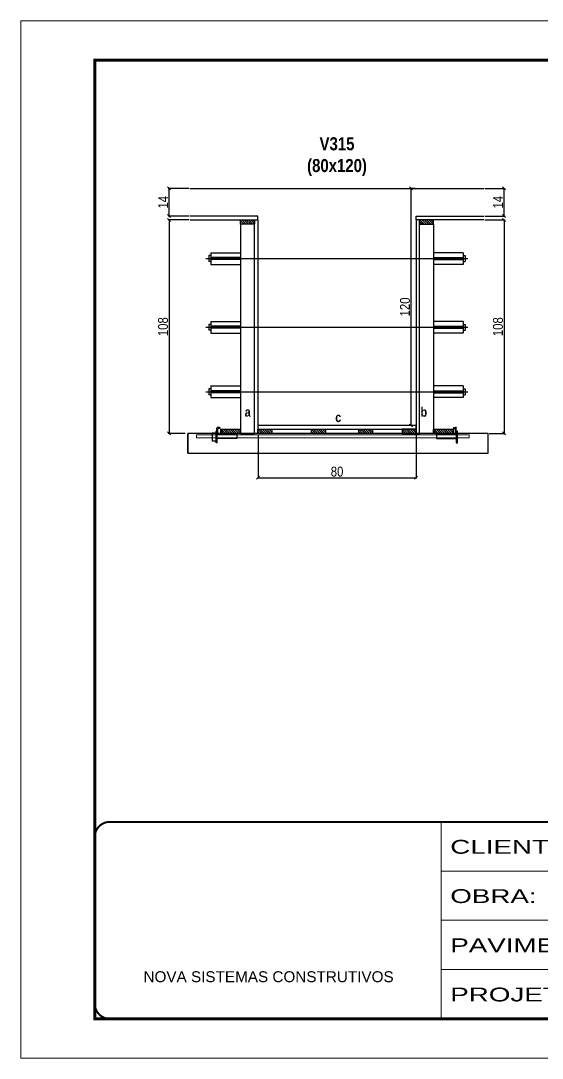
# Model space of a CAD drawing. Extents: x 13154 to 22413, y 1253 to 30260.
# Drawn here: x 14753 to 15281, y 26522 to 27572 of the extents above; entities that cross this region are included whole.
import ezdxf

# ---------------------------------------------------------------- set-up
doc = ezdxf.new("R2010")
doc.units = 0
for name, pattern in [('CONTINUO', [0]), ('DASHED', [0.75, 0.5, -0.25]), ('HIDDEN', [0.375, 0.25, -0.125])]:
    doc.linetypes.add(name, pattern=pattern)
for name, color, linetype in [('barrote', 251, 'Continuous'), ('COTA', 241, 'Continuous'), ('detalhes', 4, 'Continuous'), ('NOMENCLATURA', 7, 'Continuous'), ('Painéis', 200, 'Continuous'), ('presilha', 1, 'Continuous'), ('SARR_2.2x10', 60, 'Continuous'), ('SARR_2.2x7', 40, 'Continuous'), ('SARR_3.5x7', 81, 'Continuous'), ('TENSOR', 3, 'Continuous')]:
    doc.layers.add(name, color=color, linetype=linetype)
for name, color, linetype, lineweight in [('CONCRETO', 251, 'Continuous', 25), ('Folhas', 255, 'Continuous', 9), ('SARRAFO DE PRESSAO', 251, 'DASHED', 9), ('SCO-___-LAJ', 2, 'Continuous', 0)]:
    doc.layers.add(name, color=color, linetype=linetype, lineweight=lineweight)
doc.styles.add('ARIAL', font='arial.ttf')
doc.styles.add('COTA TECNICA 2X', font='techl___.ttf', dxfattribs={"height": 10})
doc.styles.add('TECNICA', font='techb___.ttf', dxfattribs={"height": 10})
doc.styles.add('Tecnologia', font='')
doc.styles.get('Tecnologia').set_extended_font_data('Forgotten Futurist')
doc.dimstyles.new('SECAO', dxfattribs={"dimscale": 0.333333, "dimtxt": 5, "dimasz": 9, "dimexe": 3, "dimexo": 3, "dimgap": 3, "dimtad": 1, "dimdec": 1, "dimlfac": 0.5, "dimzin": 12, "dimdsep": 46, "dimtxsty": 'COTA TECNICA 2X', "dimblk1": 'OBLIQUE', "dimblk2": 'OBLIQUE', "dimsah": 1, "dimcen": 0.9, "dimclrd": 4, "dimclre": 4, "dimclrt": 240, "dimadec": 1, "dimazin": 3, "dimtfac": 1, "dimtdec": 1, "dimtmove": 0, "dimatfit": 3, "dimfxl": 1, "dimtolj": 1, "dimtzin": 12, "dimarcsym": 0})

# ---------------------------------------------------------------- blocks, each defined once
blk = doc.blocks.new('9999999999')
at = {"color": 30, "linetype": 'CONTINUO'}
for p, q in [((98564.6, 34230.2), (98564.6, 34429.4)), ((98564.6, 34379.6), (99584, 34379.6)), ((98564.6, 34329.8), (99488, 34329.8)), ((98564.6, 34280), (99488, 34280))]:
    blk.add_line(p, q, dxfattribs=at)
at = {"color": 30, "linetype": 'CONTINUO', "const_width": 2}
blk.add_lwpolyline([(99584, 34230.2), (99584, 34414.4, 0.414214), (99569, 34429.4), (98229, 34429.4, 0.414214), (98214, 34414.4), (98214, 34245.2, 0.414214), (98229, 34230.2), (99584, 34230.2)], format="xyb", dxfattribs=at)
at = {"layer": 'Folhas'}
blk.add_lwpolyline([(98139, 34190.2), (99624, 34190.2), (99624, 35240.2), (98139, 35240.2)], close=True, dxfattribs=at)
at = {"layer": 'Folhas', "color": 30, "const_width": 3}
blk.add_lwpolyline([(98214, 34230.2), (99584, 34230.2), (99584, 35200.2), (98214, 35200.2)], close=True, dxfattribs=at)
at = {"color": 7, "linetype": 'Continuous', "ltscale": 5, "style": 'ARIAL'}
blk.add_text('NOVA SISTEMAS CONSTRUTIVOS', height=11.059, dxfattribs=at).set_placement((98263.2, 34267.2))
at = {"layer": 'Folhas', "color": 7, "style": 'Tecnologia', "width": 1.5}
for s, p in [('CLIENTE:', (98573.7, 34397.2)), ('OBRA:', (98573.7, 34347.3)), ('PAVIMENTO:', (98573.7, 34297.5)), ('PROJETO:', (98573.7, 34247.7))]:
    blk.add_text(s, height=14, dxfattribs=at).set_placement(p)
blk = doc.blocks.new('PRESILHA METÁLICA 1')
at = {"layer": 'presilha'}
for p, q in [((7.5, 10.6), (7.5, 19.9)), ((12, 21), (8.6, 21)), ((9, 11.6), (9, 18.9)), ((12, 19.5), (9.6, 19.5)), ((12, 21), (12, 19.5)), ((0, 13), (6, 13)), ((0, 13), (0, 0)), ((6, 0), (0, 0)), ((6, 15.5), (7.5, 15.5)), ((6, -2.5), (6, 15.5)), ((6, 13), (6, 0)), ((7.5, 15.5), (7.5, -2.5)), ((37.5, 4.1), (7.5, 4.1)), ((37.5, 11), (9.6, 11)), ((37.5, 11), (37.5, 4.1)), ((7.5, -2.5), (6, -2.5))]:
    blk.add_line(p, q, dxfattribs=at)
for centre, radius, start, end in [((8.6, 19.9), 1.14, 90, 180), ((9.6, 18.9), 0.57, 90, 180), ((9.6, 11.6), 0.57, 180, 270)]:
    blk.add_arc(centre, radius, start, end, dxfattribs=at)
blk = doc.blocks.new('PRESILHA METÁLICA 2')
at = {"layer": 'presilha'}
for p, q in [((-5.2, 23.5), (-5.2, 22)), ((-5.2, 23.5), (-1.9, 23.5)), ((-5.2, 22), (-2.8, 22)), ((-2.2, 14.1), (-2.2, 21.4)), ((0.8, 18), (-0.8, 18)), ((-0.8, 18), (-0.8, 0)), ((-0.8, 14.6), (-0.8, 22.4)), ((0.8, 0), (0.8, 18)), ((-30.8, 13.5), (-30.8, 6.6)), ((-30.8, 13.5), (-2.8, 13.5)), ((-30.8, 6.6), (-0.8, 6.6)), ((-0.8, 0), (0.8, 0))]:
    blk.add_line(p, q, dxfattribs=at)
for centre, radius, start, end in [((-2.8, 21.4), 0.57, 0, 90), ((-1.9, 22.4), 1.14, 0, 90), ((-2.8, 14.1), 0.57, 270, 0)]:
    blk.add_arc(centre, radius, start, end, dxfattribs=at)
blk = doc.blocks.new('_Oblique')
at = {"color": 0, "linetype": 'ByBlock', "lineweight": -2}
blk.add_line((-0.5, -0.5), (0.5, 0.5), dxfattribs=at)
blk = doc.blocks.new('*D210')
at = {"layer": 'COTA', "color": 4, "lineweight": -2, "transparency": 16777216}
for p, q in [((15222.7, 27370.4), (15243, 27370.4)), ((15242, 27370.4), (15242, 27154.4)), ((15226.8, 27154.4), (15243, 27154.4))]:
    blk.add_line(p, q, dxfattribs=at)
at = {"layer": 'Defpoints', "color": 0, "transparency": 16777216}
for p in [(15221.7, 27370.4), (15225.8, 27154.4), (15242, 27154.4)]:
    blk.add_point(p, dxfattribs=at)
at = {"layer": 'COTA', "color": 4, "lineweight": -2, "transparency": 16777216, "xscale": 3, "yscale": 3, "zscale": 3}
for p, rotation in [((15242, 27370.4), 90), ((15242, 27154.4), 270)]:
    blk.add_blockref('_Oblique', p, dxfattribs=dict(at, rotation=rotation))
at = {"layer": 'COTA', "color": 240, "transparency": 16777216, "insert": (15235.9, 27262.4), "char_height": 10, "attachment_point": 5, "rotation": 90, "style": 'COTA TECNICA 2X'}
blk.add_mtext('\\A1;108', dxfattribs=at)
blk = doc.blocks.new('*D211')
at = {"layer": 'COTA', "color": 4, "lineweight": -2, "transparency": 16777216}
for p, q in [((15222.7, 27402.4), (15243, 27402.4)), ((15242, 27374.4), (15242, 27402.4)), ((15222.7, 27374.4), (15243, 27374.4))]:
    blk.add_line(p, q, dxfattribs=at)
at = {"layer": 'Defpoints', "color": 0, "transparency": 16777216}
for p in [(15221.7, 27402.4), (15242, 27402.4), (15221.7, 27374.4)]:
    blk.add_point(p, dxfattribs=at)
at = {"layer": 'COTA', "color": 4, "lineweight": -2, "transparency": 16777216, "xscale": 3, "yscale": 3, "zscale": 3}
for p, rotation in [((15242, 27402.4), 90), ((15242, 27374.4), 270)]:
    blk.add_blockref('_Oblique', p, dxfattribs=dict(at, rotation=rotation))
at = {"layer": 'COTA', "color": 240, "transparency": 16777216, "insert": (15235.9, 27388.4), "char_height": 10, "attachment_point": 5, "rotation": 90, "style": 'COTA TECNICA 2X'}
blk.add_mtext('\\A1;14', dxfattribs=at)
blk = doc.blocks.new('*D212')
at = {"layer": 'COTA', "color": 4, "lineweight": -2, "transparency": 16777216}
for p, q in [((14923.3, 27370.4), (14902, 27370.4)), ((14903, 27370.4), (14903, 27154.4)), ((14919.2, 27154.4), (14902, 27154.4))]:
    blk.add_line(p, q, dxfattribs=at)
at = {"layer": 'Defpoints', "color": 0, "transparency": 16777216}
for p in [(14924.3, 27370.4), (14903, 27154.4), (14920.2, 27154.4)]:
    blk.add_point(p, dxfattribs=at)
at = {"layer": 'COTA', "color": 4, "lineweight": -2, "transparency": 16777216, "xscale": 3, "yscale": 3, "zscale": 3}
for p, rotation in [((14903, 27370.4), 90), ((14903, 27154.4), 270)]:
    blk.add_blockref('_Oblique', p, dxfattribs=dict(at, rotation=rotation))
at = {"layer": 'COTA', "color": 240, "transparency": 16777216, "insert": (14896.9, 27262.4), "char_height": 10, "attachment_point": 5, "rotation": 90, "style": 'COTA TECNICA 2X'}
blk.add_mtext('\\A1;108', dxfattribs=at)
blk = doc.blocks.new('*D1239')
at = {"layer": 'COTA', "color": 4, "lineweight": -2, "transparency": 16777216}
for p, q in [((15152, 27402.4), (15146.9, 27402.4)), ((15147.9, 27162.4), (15147.9, 27402.4)), ((15152, 27162.4), (15146.9, 27162.4))]:
    blk.add_line(p, q, dxfattribs=at)
at = {"layer": 'Defpoints', "color": 0, "transparency": 16777216}
for p in [(15147.9, 27402.4), (15153, 27402.4), (15153, 27162.4)]:
    blk.add_point(p, dxfattribs=at)
at = {"layer": 'COTA', "color": 4, "lineweight": -2, "transparency": 16777216, "xscale": 3, "yscale": 3, "zscale": 3}
for p, rotation in [((15147.9, 27402.4), 90), ((15147.9, 27162.4), 270)]:
    blk.add_blockref('_Oblique', p, dxfattribs=dict(at, rotation=rotation))
at = {"layer": 'COTA', "color": 240, "transparency": 16777216, "insert": (15141.8, 27282.4), "char_height": 10, "attachment_point": 5, "rotation": 90, "style": 'COTA TECNICA 2X'}
blk.add_mtext('\\A1;120', dxfattribs=at)
blk = doc.blocks.new('*D1240')
at = {"layer": 'COTA', "color": 4, "lineweight": -2, "transparency": 16777216}
for p, q in [((14923.3, 27402.4), (14902, 27402.4)), ((14903, 27374.4), (14903, 27402.4)), ((14923.3, 27374.4), (14902, 27374.4))]:
    blk.add_line(p, q, dxfattribs=at)
at = {"layer": 'Defpoints', "color": 0, "transparency": 16777216}
for p in [(14903, 27402.4), (14924.3, 27402.4), (14924.3, 27374.4)]:
    blk.add_point(p, dxfattribs=at)
at = {"layer": 'COTA', "color": 4, "lineweight": -2, "transparency": 16777216, "xscale": 3, "yscale": 3, "zscale": 3}
for p, rotation in [((14903, 27402.4), 90), ((14903, 27374.4), 270)]:
    blk.add_blockref('_Oblique', p, dxfattribs=dict(at, rotation=rotation))
at = {"layer": 'COTA', "color": 240, "transparency": 16777216, "insert": (14897, 27388.4), "char_height": 10, "attachment_point": 5, "rotation": 90, "style": 'COTA TECNICA 2X'}
blk.add_mtext('\\A1;14', dxfattribs=at)
blk = doc.blocks.new('*D1241')
at = {"layer": 'COTA', "color": 4, "lineweight": -2, "transparency": 16777216}
for p, q in [((14993, 27153.4), (14993, 27108.6)), ((15153, 27153.4), (15153, 27108.6)), ((14993, 27109.6), (15153, 27109.6))]:
    blk.add_line(p, q, dxfattribs=at)
at = {"layer": 'Defpoints', "color": 0, "transparency": 16777216}
for p in [(14993, 27154.4), (15153, 27154.4), (15153, 27109.6)]:
    blk.add_point(p, dxfattribs=at)
at = {"layer": 'COTA', "color": 4, "lineweight": -2, "transparency": 16777216, "xscale": 3, "yscale": 3, "zscale": 3, "rotation": 180}
blk.add_blockref('_Oblique', (14993, 27109.6), dxfattribs=at)
at = {"layer": 'COTA', "color": 4, "lineweight": -2, "transparency": 16777216, "xscale": 3, "yscale": 3, "zscale": 3}
blk.add_blockref('_Oblique', (15153, 27109.6), dxfattribs=at)
at = {"layer": 'COTA', "color": 240, "transparency": 16777216, "insert": (15073, 27115.7), "char_height": 10, "attachment_point": 5, "style": 'COTA TECNICA 2X'}
blk.add_mtext('\\A1;80', dxfattribs=at)

msp = doc.modelspace()

# ---------------------------------------------------------------- hatches: boundary and pattern name
at = {"layer": 'SARR_2.2x10'}
h = msp.add_hatch(dxfattribs=at)
h.set_pattern_fill('ANSI31', color=256, scale=0.5, angle=90)
h.set_pattern_definition([(135, (48148.9027, -96357.7658), (-1.122532015, -1.122532015), [])])
h.paths.add_polyline_path([(14955.36, 27158.8), (14955.36, 27154.4), (14975.36, 27154.4), (14975.36, 27158.8)])
h = msp.add_hatch(dxfattribs=at)
h.set_pattern_fill('ANSI31', color=256, scale=0.5, angle=90)
h.set_pattern_definition([(135, (48364.1027, -96357.7658), (-1.122532015, -1.122532015), [])])
h.paths.add_polyline_path([(15170.56, 27158.8), (15170.56, 27154.4), (15190.56, 27154.4), (15190.56, 27158.8)])
at = {"layer": 'SARR_2.2x7'}
h = msp.add_hatch(dxfattribs=at)
h.set_pattern_fill('ANSI31', color=256, scale=0.5, angle=90)
h.set_pattern_definition([(135, (48142.9027, -96146.1658), (-1.122532015, -1.122532015), [])])
h.paths.add_polyline_path([(14989.36, 27370.4), (14989.36, 27366), (14975.36, 27366), (14975.36, 27370.4)])
h = msp.add_hatch(dxfattribs=at)
h.set_pattern_fill('ANSI31', color=256, scale=0.5, angle=90)
h.set_pattern_definition([(135, (48284.9027, -96146.1658), (-1.122532015, -1.122532015), [])])
h.paths.add_polyline_path([(15156.56, 27370.4), (15156.56, 27366), (15170.56, 27366), (15170.56, 27370.4)])
h = msp.add_hatch(dxfattribs=at)
h.set_pattern_fill('ANSI31', color=256, scale=0.5, angle=90)
h.set_pattern_definition([(135, (48228.5027, -96357.7658), (-1.122532015, -1.122532015), [])])
h.paths.add_polyline_path([(15006.96, 27154.4), (15006.96, 27158.8), (14992.96, 27158.8), (14992.96, 27154.4)])
h = msp.add_hatch(dxfattribs=at)
h.set_pattern_fill('ANSI31', color=256, scale=0.5, angle=90)
h.set_pattern_definition([(135, (48282.8291, -96357.7658), (-1.122532015, -1.122532015), [])])
h.paths.add_polyline_path([(15061.29, 27154.4), (15061.29, 27158.8), (15047.29, 27158.8), (15047.29, 27154.4)])
h = msp.add_hatch(dxfattribs=at)
h.set_pattern_fill('ANSI31', color=256, scale=0.5, angle=90)
h.set_pattern_definition([(135, (48330.5624, -96357.7658), (-1.122532015, -1.122532015), [])])
h.paths.add_polyline_path([(15109.02, 27154.4), (15109.02, 27158.8), (15095.02, 27158.8), (15095.02, 27154.4)])
h = msp.add_hatch(dxfattribs=at)
h.set_pattern_fill('ANSI31', color=256, scale=0.5, angle=90)
h.set_pattern_definition([(135, (48288.5027, -96357.7658), (-1.122532015, -1.122532015), [])])
h.paths.add_polyline_path([(15138.96, 27154.4), (15138.96, 27158.8), (15152.96, 27158.8), (15152.96, 27154.4)])

# ---------------------------------------------------------------- linework, layer by layer
at = {"ltscale": 3}
for p, q in [((14943.36, 27334.29), (14943.36, 27328.29)), ((14945.36, 27334.29), (14943.36, 27334.29)), ((14945.36, 27337.29), (14945.36, 27325.29)), ((14945.36, 27337.29), (14975.36, 27337.29)), ((14975.36, 27332.29), (14945.36, 27332.29)), ((15200.56, 27337.29), (15170.56, 27337.29)), ((15170.56, 27332.29), (15200.56, 27332.29)), ((15200.56, 27337.29), (15200.56, 27325.29)), ((15200.56, 27334.29), (15202.56, 27334.29)), ((15202.56, 27334.29), (15202.56, 27328.29)), ((14945.36, 27328.29), (14943.36, 27328.29)), ((14975.36, 27330.29), (14945.36, 27330.29)), ((14945.36, 27325.29), (14975.36, 27325.29)), ((15170.56, 27330.29), (15200.56, 27330.29)), ((15200.56, 27325.29), (15170.56, 27325.29)), ((15200.56, 27328.29), (15202.56, 27328.29)), ((14943.36, 27264.78), (14943.36, 27258.78)), ((14945.36, 27264.78), (14943.36, 27264.78)), ((14945.36, 27258.78), (14943.36, 27258.78)), ((14945.36, 27267.78), (14945.36, 27255.78)), ((14945.36, 27267.78), (14975.36, 27267.78)), ((14975.36, 27262.78), (14945.36, 27262.78)), ((14975.36, 27260.78), (14945.36, 27260.78)), ((15200.56, 27267.78), (15170.56, 27267.78)), ((15170.56, 27262.78), (15200.56, 27262.78)), ((15170.56, 27260.78), (15200.56, 27260.78)), ((15200.56, 27267.78), (15200.56, 27255.78)), ((15200.56, 27264.78), (15202.56, 27264.78)), ((15200.56, 27258.78), (15202.56, 27258.78)), ((15202.56, 27264.78), (15202.56, 27258.78)), ((14945.36, 27255.78), (14975.36, 27255.78)), ((15200.56, 27255.78), (15170.56, 27255.78)), ((14943.36, 27199.58), (14943.36, 27193.58)), ((14945.36, 27199.58), (14943.36, 27199.58)), ((14945.36, 27202.58), (14945.36, 27190.58)), ((14945.36, 27202.58), (14975.36, 27202.58)), ((14975.36, 27197.58), (14945.36, 27197.58)), ((14975.36, 27195.58), (14945.36, 27195.58)), ((15200.56, 27202.58), (15170.56, 27202.58)), ((15170.56, 27197.58), (15200.56, 27197.58)), ((15170.56, 27195.58), (15200.56, 27195.58)), ((15200.56, 27202.58), (15200.56, 27190.58)), ((15200.56, 27199.58), (15202.56, 27199.58)), ((15202.56, 27199.58), (15202.56, 27193.58)), ((14945.36, 27193.58), (14943.36, 27193.58)), ((14945.36, 27190.58), (14975.36, 27190.58)), ((15200.56, 27190.58), (15170.56, 27190.58)), ((15200.56, 27193.58), (15202.56, 27193.58))]:
    msp.add_line(p, q, dxfattribs=at)
at = {"layer": 'barrote'}
msp.add_lwpolyline([(14921.91, 27134.4), (15225.83, 27134.4), (15225.83, 27154.4), (14921.91, 27154.4)], close=True, dxfattribs=at)
at = {"layer": 'CONCRETO', "linetype": 'Continuous'}
msp.add_line((14924.27, 27402.4), (15221.66, 27402.4), dxfattribs=at)
at = {"layer": 'detalhes', "color": 250}
msp.add_line((14921.91, 27134.4), (14921.91, 27154.4), dxfattribs=at)
at = {"layer": 'Painéis', "linetype": 'Continuous', "elevation": 0}
for points in [[(14924.27, 27370.4), (14992.96, 27370.4), (14992.96, 27374.4), (14924.27, 27374.4)], [(15221.66, 27370.4), (15152.96, 27370.4), (15152.96, 27374.4), (15221.66, 27374.4)]]:
    msp.add_lwpolyline(points, dxfattribs=at)
at = {"layer": 'Painéis', "linetype": 'Continuous'}
for points in [[(14989.36, 27154.4), (14989.36, 27370.4), (14992.96, 27370.4), (14992.96, 27154.4)], [(15156.56, 27154.4), (15156.56, 27370.4), (15152.96, 27370.4), (15152.96, 27154.4)], [(15152.96, 27162.4), (14992.96, 27162.4), (14992.96, 27158.8), (15152.96, 27158.8)]]:
    msp.add_lwpolyline(points, close=True, dxfattribs=at)
at = {"layer": 'SARR_2.2x10'}
for points in [[(14955.36, 27158.8), (14975.36, 27158.8), (14975.36, 27154.4), (14955.36, 27154.4)], [(15170.56, 27158.8), (15190.56, 27158.8), (15190.56, 27154.4), (15170.56, 27154.4)]]:
    msp.add_lwpolyline(points, close=True, dxfattribs=at)
at = {"layer": 'SARR_2.2x7', "elevation": 0}
for points in [[(14975.36, 27370.4), (14989.36, 27370.4), (14989.36, 27366), (14975.36, 27366)], [(15170.56, 27370.4), (15156.56, 27370.4), (15156.56, 27366), (15170.56, 27366)]]:
    msp.add_lwpolyline(points, close=True, dxfattribs=at)
at = {"layer": 'SARR_2.2x7'}
for points in [[(14992.96, 27158.8), (15006.96, 27158.8), (15006.96, 27154.4), (14992.96, 27154.4)], [(15047.29, 27158.8), (15061.29, 27158.8), (15061.29, 27154.4), (15047.29, 27154.4)], [(15095.02, 27158.8), (15109.02, 27158.8), (15109.02, 27154.4), (15095.02, 27154.4)], [(15152.96, 27158.8), (15138.96, 27158.8), (15138.96, 27154.4), (15152.96, 27154.4)]]:
    msp.add_lwpolyline(points, close=True, dxfattribs=at)
at = {"layer": 'SARR_3.5x7'}
for points in [[(14989.36, 27366), (14975.36, 27366), (14975.36, 27154.4), (14989.36, 27154.4)], [(15156.56, 27366), (15170.56, 27366), (15170.56, 27154.4), (15156.56, 27154.4)]]:
    msp.add_lwpolyline(points, close=True, dxfattribs=at)
at = {"layer": 'SCO-___-LAJ', "color": 1}
msp.add_lwpolyline([(14930.91, 27153.07), (15206.7, 27153.07), (15206.7, 27149.87), (14930.91, 27149.87)], close=True, dxfattribs=at)
at = {"layer": 'TENSOR', "linetype": 'HIDDEN', "ltscale": 0.5}
for p, q in [((14940.36, 27331.29), (15205.56, 27331.29)), ((14940.36, 27261.78), (15205.56, 27261.78)), ((14940.36, 27196.58), (15205.56, 27196.58))]:
    msp.add_line(p, q, dxfattribs=at)

# ---------------------------------------------------------------- block references
at = {"layer": 'presilha', "xscale": 0.6666666666666666, "yscale": 0.6666666666666666, "zscale": 0.6666666666666666}
for name, p in [('PRESILHA METÁLICA 1', (14946.5, 27146.44)), ('PRESILHA METÁLICA 2', (15194.24, 27144.77))]:
    msp.add_blockref(name, p, dxfattribs=at)
at = {"layer": 'SARRAFO DE PRESSAO', "color": 6, "linetype": 'ByBlock'}
msp.add_blockref('9999999999', (-83386.1, -7668.18), dxfattribs=at)

# ---------------------------------------------------------------- texts
at = {"layer": 'detalhes', "style": 'TECNICA'}
for s, p in [('a', (14979.49, 27171.3)), ('b', (15157.46, 27171.29)), ('c', (15071.17, 27165.88))]:
    msp.add_text(s, height=9.6, dxfattribs=at).set_placement(p)
at = {"layer": 'NOMENCLATURA', "insert": (15072.96, 27454.1), "char_height": 13.2, "attachment_point": 2, "style": 'TECNICA'}
msp.add_mtext_dynamic_manual_height_columns('V315\\P(80x120)', width=300.2766, gutter_width=1, heights=[0], dxfattribs=at)

# ---------------------------------------------------------------- dimensions: what is measured, and where the dimension line sits
at = {"layer": 'COTA'}
for base, p1, p2, picture, middle in [((14903.05, 27402.4), (14924.27, 27374.4), (14924.27, 27402.4), '*D1240', (14896.97, 27388.4)), ((15147.89, 27402.4), (15152.96, 27162.4), (15152.96, 27402.4), '*D1239', (15141.79, 27282.4)), ((15242.01, 27402.4), (15221.66, 27374.4), (15221.66, 27402.4), '*D211', (15235.94, 27388.4)), ((14903.05, 27154.4, 0), (14924.27, 27370.4), (14920.15, 27154.4, 0), '*D212', (14896.92, 27262.4, 0)), ((15242.01, 27154.4, 0), (15221.66, 27370.4), (15225.78, 27154.4, 0), '*D210', (15235.89, 27262.4, 0))]:
    dim = msp.add_linear_dim(base=base, p1=p1, p2=p2, angle=90, dimstyle='SECAO', dxfattribs=at)
    dim.commit()
    dim.dimension.update_dxf_attribs({"geometry": picture, "text_midpoint": middle})
dim = msp.add_linear_dim(base=(15152.96, 27109.58), p1=(14992.96, 27154.4), p2=(15152.96, 27154.4), dimstyle='SECAO', dxfattribs=at)
dim.commit()
dim.dimension.update_dxf_attribs({"geometry": '*D1241', "text_midpoint": (15072.96, 27115.7)})

doc.saveas('drawing.dxf')
